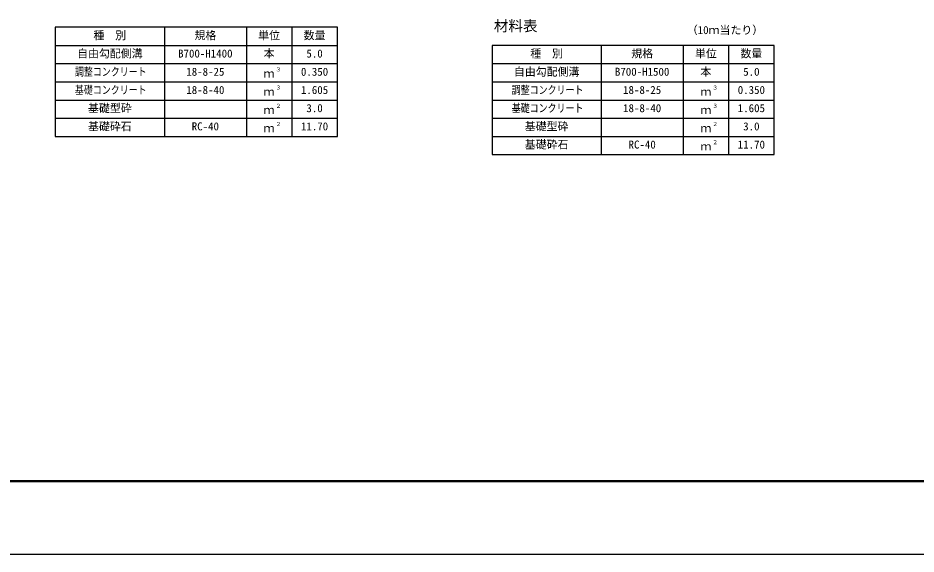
# Model space of a CAD drawing. Units: millimetres, scale not verified. Extents: x -16800 to 16800, y -5940 to 5940.
# Drawn here: x 6220 to 11155, y -5940 to -2996 of the extents above; entities that cross this region are included whole.
import ezdxf
from ezdxf.enums import TextEntityAlignment as Align

# ---------------------------------------------------------------- set-up
doc = ezdxf.new("R2010")
doc.units = ezdxf.units.MM
doc.header["$LTSCALE"] = 20
for name, color, linetype, lineweight in [('0-1_Defpoints', 5, 'Continuous', 25), ('0-3_HYO', 3, 'Continuous', 25), ('0-4_HYO2', 4, 'Continuous', 25), ('0-6_TXT', 7, 'Continuous', 25), ('0-7_WAKU', 3, 'Continuous', 25)]:
    doc.layers.add(name, color=color, linetype=linetype, lineweight=lineweight)
doc.styles.add('ＭＳ ゴシック', font='')
doc.styles.get('ＭＳ ゴシック').set_extended_font_data('MS Gothic')

msp = doc.modelspace()

# ---------------------------------------------------------------- linework, layer by layer
at = {"layer": '0-1_Defpoints'}
msp.add_lwpolyline([(0, -5940), (16800, -5940), (16800, 5940), (0, 5940)], close=True, dxfattribs=at)
at = {"layer": '0-3_HYO'}
for p, q in [((7025, -3046.12), (7025, -3646.12)), ((7475, -3046.12), (7475, -3646.12)), ((7725, -3046.12), (7725, -3646.12)), ((6425, -3146.12), (7975, -3146.12)), ((9425, -3146.12), (9425, -3746.12)), ((9875, -3146.12), (9875, -3746.12)), ((10125, -3146.12), (10125, -3746.12)), ((8825, -3246.12), (10375, -3246.12))]:
    msp.add_line(p, q, dxfattribs=at)
for points in [[(6425, -3646.12), (7975, -3646.12), (7975, -3046.12), (6425, -3046.12)], [(8825, -3746.12), (10375, -3746.12), (10375, -3146.12), (8825, -3146.12)]]:
    msp.add_lwpolyline(points, close=True, dxfattribs=at)
at = {"layer": '0-4_HYO2'}
for p, q in [((6425, -3246.12), (7975, -3246.12)), ((6425, -3346.12), (7975, -3346.12)), ((8825, -3346.12), (10375, -3346.12)), ((6425, -3446.12), (7975, -3446.12)), ((8825, -3446.12), (10375, -3446.12)), ((6425, -3546.12), (7975, -3546.12)), ((8825, -3546.12), (10375, -3546.12)), ((8825, -3646.12), (10375, -3646.12))]:
    msp.add_line(p, q, dxfattribs=at)
at = {"layer": '0-7_WAKU', "lineweight": 50}
msp.add_lwpolyline([(400, -5540), (16400, -5540), (16400, 5540), (400, 5540)], close=True, dxfattribs=at)

# ---------------------------------------------------------------- texts
at = {"layer": '0-6_TXT', "style": 'ＭＳ ゴシック'}
for s, height, p in [('材料表', 58.65, (8835, -3086.12)), ('（10ｍ当たり）', 43.99, (9895, -3097.12)), ('種\u3000別', 43.99, (6635, -3126.12)), ('規格', 43.99, (7190, -3126.12)), ('単位', 43.99, (7540, -3126.12)), ('数量', 43.99, (7790, -3126.12)), ('自由勾配側溝', 43.99, (6545, -3226.12)), ('B700-H1400', 43.99, (7100, -3226.12)), ('本', 43.99, (7570, -3226.12)), ('5.0', 43.99, (7805, -3226.12)), ('種\u3000別', 43.99, (9035, -3226.12)), ('規格', 43.99, (9590, -3226.12)), ('単位', 43.99, (9940, -3226.12)), ('数量', 43.99, (10190, -3226.12)), ('18-8-25', 43.99, (7145, -3326.12)), ('ｍ', 43.99, (7570, -3336.12)), ('３', 21.99, (7635.54, -3295.75)), ('0.350', 43.99, (7775, -3326.12)), ('自由勾配側溝', 43.99, (8945, -3326.12)), ('B700-H1500', 43.99, (9500, -3326.12)), ('本', 43.99, (9970, -3326.12)), ('5.0', 43.99, (10205, -3326.12)), ('18-8-40', 43.99, (7145, -3426.12)), ('ｍ', 43.99, (7570, -3436.12)), ('３', 21.99, (7635.54, -3395.75)), ('1.605', 43.99, (7775, -3426.12)), ('18-8-25', 43.99, (9545, -3426.12)), ('ｍ', 43.99, (9970, -3436.12)), ('３', 21.99, (10035.54, -3395.75)), ('0.350', 43.99, (10175, -3426.12)), ('基礎型砕', 43.99, (6605, -3526.12)), ('ｍ', 43.99, (7570, -3536.12)), ('２', 21.99, (7635.54, -3495.75)), ('3.0', 43.99, (7805, -3526.12)), ('18-8-40', 43.99, (9545, -3526.12)), ('ｍ', 43.99, (9970, -3536.12)), ('３', 21.99, (10035.54, -3495.75)), ('1.605', 43.99, (10175, -3526.12)), ('基礎砕石', 43.99, (6605, -3626.12)), ('RC-40', 43.99, (7175, -3626.12)), ('ｍ', 43.99, (7570, -3636.12)), ('２', 21.99, (7635.54, -3595.75)), ('11.70', 43.99, (7775, -3626.12)), ('基礎型砕', 43.99, (9005, -3626.12)), ('ｍ', 43.99, (9970, -3636.12)), ('２', 21.99, (10035.54, -3595.75)), ('3.0', 43.99, (10205, -3626.12)), ('基礎砕石', 43.99, (9005, -3726.12)), ('RC-40', 43.99, (9575, -3726.12)), ('ｍ', 43.99, (9970, -3736.12)), ('２', 21.99, (10035.54, -3695.75)), ('11.70', 43.99, (10175, -3726.12))]:
    msp.add_text(s, height=height, dxfattribs=at).set_placement(p, align=Align.BOTTOM_LEFT)
at = {"layer": '0-6_TXT', "style": 'ＭＳ ゴシック', "width": 0.8}
for s, p in [('調整コンクリート', (6533, -3326.12)), ('基礎コンクリート', (6533, -3426.12)), ('調整コンクリート', (8933, -3426.12)), ('基礎コンクリート', (8933, -3526.12))]:
    msp.add_text(s, height=43.99, dxfattribs=at).set_placement(p, align=Align.BOTTOM_LEFT)

doc.saveas('drawing.dxf')
